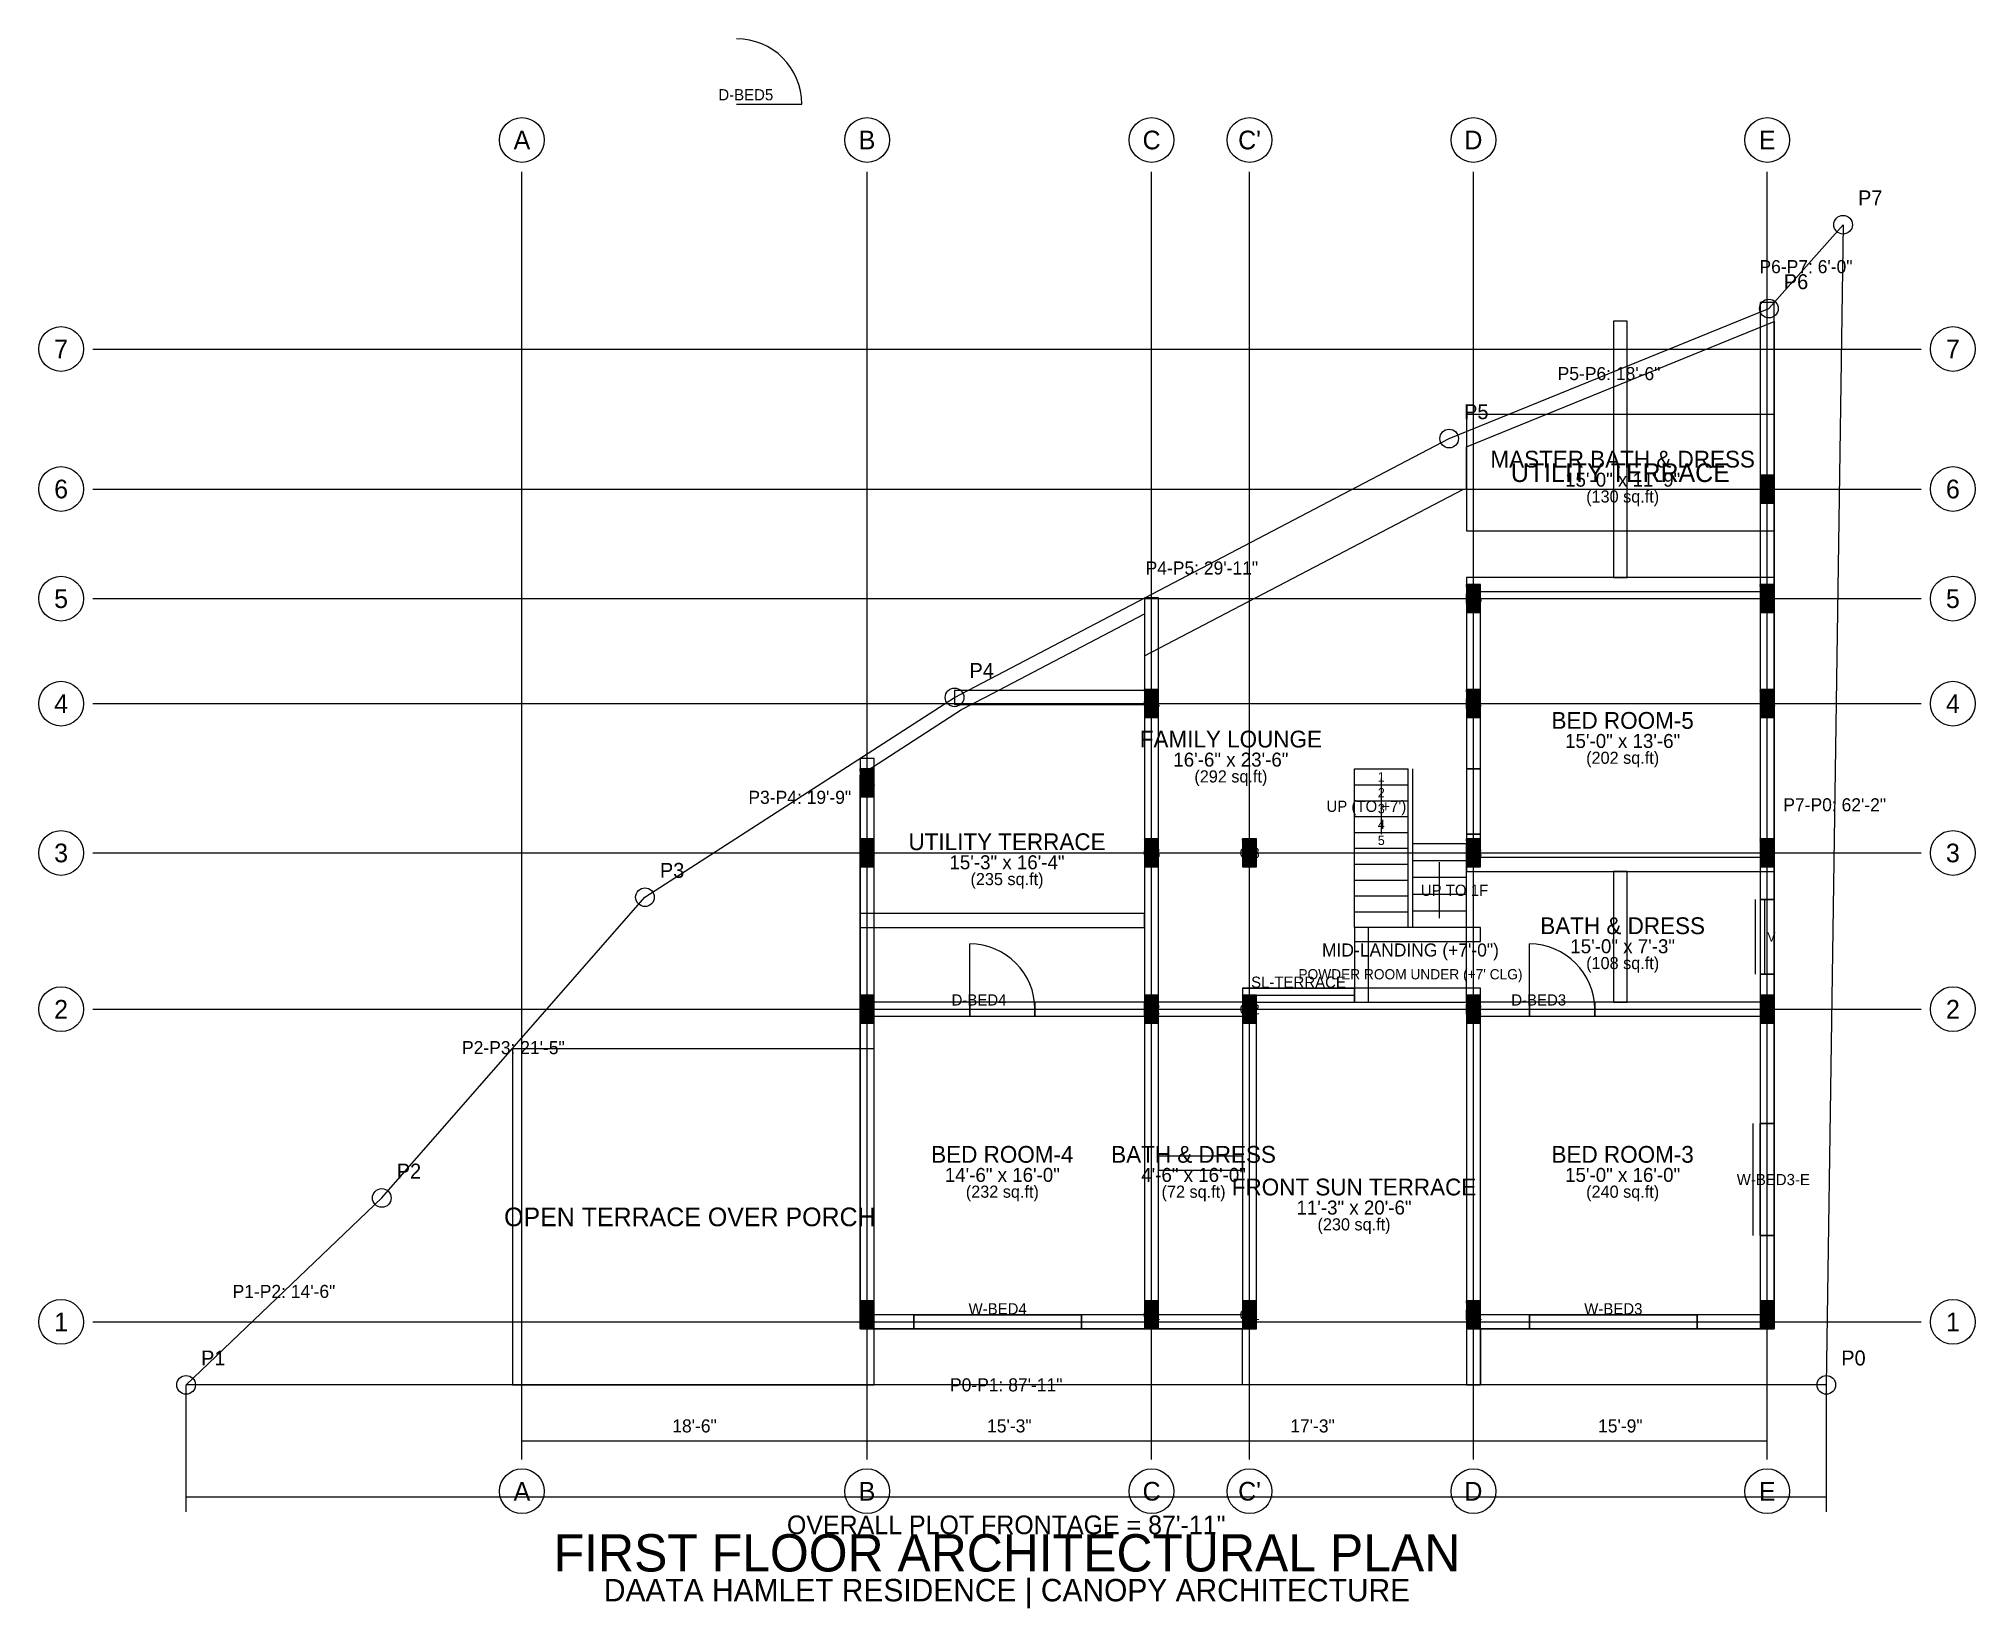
# Model space of a CAD drawing. Header units: feet. Extents: x -8 to 96, y -12 to 72.
import ezdxf
from ezdxf.enums import TextEntityAlignment as Align

# ---------------------------------------------------------------- set-up
doc = ezdxf.new("R2010")
doc.units = ezdxf.units.FT
doc.header["$MEASUREMENT"] = 0
for name, color, linetype in [('0_BOUNDARY', 1, 'Continuous'), ('A_CANOPY', 4, 'Continuous'), ('A_DIMENSIONS', 1, 'Continuous'), ('A_DOORS', 2, 'Continuous'), ('A_ROOM_LABELS', 7, 'Continuous'), ('A_STAIRS', 8, 'Continuous'), ('A_WALLS', 7, 'Continuous'), ('A_WINDOWS', 3, 'Continuous'), ('G_TITLEBLOCK', 7, 'Continuous'), ('S_COLUMNS', 4, 'Continuous'), ('S_COLUMNS_HATCH', 5, 'Continuous'), ('S_GRID_BUBBLES', 6, 'Continuous'), ('S_GRID_LINES', 6, 'Continuous')]:
    doc.layers.add(name, color=color, linetype=linetype)

msp = doc.modelspace()

# ---------------------------------------------------------------- hatches: boundary and pattern name
at = {"layer": 'S_COLUMNS_HATCH'}
h = msp.add_hatch(dxfattribs=at)
h.set_pattern_fill('SOLID')
h.paths.add_polyline_path([(84.375, 47.25), (85.125, 47.25), (85.125, 48.75), (84.375, 48.75)])
h = msp.add_hatch(dxfattribs=at)
h.set_pattern_fill('SOLID')
h.paths.add_polyline_path([(68.625, 41.375), (69.375, 41.375), (69.375, 42.875), (68.625, 42.875)])
h = msp.add_hatch(dxfattribs=at)
h.set_pattern_fill('SOLID')
h.paths.add_polyline_path([(84.375, 41.375), (85.125, 41.375), (85.125, 42.875), (84.375, 42.875)])
h = msp.add_hatch(dxfattribs=at)
h.set_pattern_fill('SOLID')
h.paths.add_polyline_path([(51.375, 35.75), (52.125, 35.75), (52.125, 37.25), (51.375, 37.25)])
h = msp.add_hatch(dxfattribs=at)
h.set_pattern_fill('SOLID')
h.paths.add_polyline_path([(68.625, 35.75), (69.375, 35.75), (69.375, 37.25), (68.625, 37.25)])
h = msp.add_hatch(dxfattribs=at)
h.set_pattern_fill('SOLID')
h.paths.add_polyline_path([(84.375, 35.75), (85.125, 35.75), (85.125, 37.25), (84.375, 37.25)])
h = msp.add_hatch(dxfattribs=at)
h.set_pattern_fill('SOLID')
h.paths.add_polyline_path([(36.125, 31.5), (36.875, 31.5), (36.875, 33), (36.125, 33)])
h = msp.add_hatch(dxfattribs=at)
h.set_pattern_fill('SOLID')
h.paths.add_polyline_path([(36.125, 27.75), (36.875, 27.75), (36.875, 29.25), (36.125, 29.25)])
h = msp.add_hatch(dxfattribs=at)
h.set_pattern_fill('SOLID')
h.paths.add_polyline_path([(51.375, 27.75), (52.125, 27.75), (52.125, 29.25), (51.375, 29.25)])
h = msp.add_hatch(dxfattribs=at)
h.set_pattern_fill('SOLID')
h.paths.add_polyline_path([(56.625, 27.75), (57.375, 27.75), (57.375, 29.25), (56.625, 29.25)])
h = msp.add_hatch(dxfattribs=at)
h.set_pattern_fill('SOLID')
h.paths.add_polyline_path([(68.625, 27.75), (69.375, 27.75), (69.375, 29.25), (68.625, 29.25)])
h = msp.add_hatch(dxfattribs=at)
h.set_pattern_fill('SOLID')
h.paths.add_polyline_path([(84.375, 27.75), (85.125, 27.75), (85.125, 29.25), (84.375, 29.25)])
h = msp.add_hatch(dxfattribs=at)
h.set_pattern_fill('SOLID')
h.paths.add_polyline_path([(36.125, 19.375), (36.875, 19.375), (36.875, 20.875), (36.125, 20.875)])
h = msp.add_hatch(dxfattribs=at)
h.set_pattern_fill('SOLID')
h.paths.add_polyline_path([(51.375, 19.375), (52.125, 19.375), (52.125, 20.875), (51.375, 20.875)])
h = msp.add_hatch(dxfattribs=at)
h.set_pattern_fill('SOLID')
h.paths.add_polyline_path([(56.625, 19.375), (57.375, 19.375), (57.375, 20.875), (56.625, 20.875)])
h = msp.add_hatch(dxfattribs=at)
h.set_pattern_fill('SOLID')
h.paths.add_polyline_path([(68.625, 19.375), (69.375, 19.375), (69.375, 20.875), (68.625, 20.875)])
h = msp.add_hatch(dxfattribs=at)
h.set_pattern_fill('SOLID')
h.paths.add_polyline_path([(84.375, 19.375), (85.125, 19.375), (85.125, 20.875), (84.375, 20.875)])
h = msp.add_hatch(dxfattribs=at)
h.set_pattern_fill('SOLID')
h.paths.add_polyline_path([(36.125, 3), (36.875, 3), (36.875, 4.5), (36.125, 4.5)])
h = msp.add_hatch(dxfattribs=at)
h.set_pattern_fill('SOLID')
h.paths.add_polyline_path([(51.375, 3), (52.125, 3), (52.125, 4.5), (51.375, 4.5)])
h = msp.add_hatch(dxfattribs=at)
h.set_pattern_fill('SOLID')
h.paths.add_polyline_path([(56.625, 3), (57.375, 3), (57.375, 4.5), (56.625, 4.5)])
h = msp.add_hatch(dxfattribs=at)
h.set_pattern_fill('SOLID')
h.paths.add_polyline_path([(68.625, 3), (69.375, 3), (69.375, 4.5), (68.625, 4.5)])
h = msp.add_hatch(dxfattribs=at)
h.set_pattern_fill('SOLID')
h.paths.add_polyline_path([(84.375, 3), (85.125, 3), (85.125, 4.5), (84.375, 4.5)])

# ---------------------------------------------------------------- linework, layer by layer
at = {"layer": '0_BOUNDARY'}
msp.add_lwpolyline([(0, 0), (10.4884, 10.0122), (24.5949, 26.1267), (41.1897, 36.8354), (67.6992, 50.701), (84.8373, 57.6678), (88.8145, 62.1602), (87.9167, 0)], close=True, dxfattribs=at)
for centre in [(88.8145, 62.1602), (84.8373, 57.6678), (67.6992, 50.701), (41.1897, 36.8354), (24.5949, 26.1267), (10.4884, 10.0122), (0, 0), (87.9167, 0)]:
    msp.add_circle(centre, 0.5, dxfattribs=at)
at = {"layer": 'A_CANOPY'}
for points in [[(68.625, 45.75), (85.125, 45.75), (85.125, 52), (68.625, 52)], [(17.5, 0), (36.875, 0), (36.875, 18), (17.5, 18)]]:
    msp.add_lwpolyline(points, close=True, dxfattribs=at)
at = {"layer": 'A_DIMENSIONS'}
for p, q in [((0, -6.8), (0, 0)), ((87.917, -6.8), (87.917, 0)), ((18, -3.5), (18, -2.5)), ((18, -3), (36.5, -3)), ((36.5, -3.5), (36.5, -2.5)), ((36.5, -3.5), (36.5, -2.5)), ((36.5, -3), (51.75, -3)), ((51.75, -3.5), (51.75, -2.5)), ((51.75, -3.5), (51.75, -2.5)), ((51.75, -3), (69, -3)), ((69, -3.5), (69, -2.5)), ((69, -3.5), (69, -2.5)), ((69, -3), (84.75, -3)), ((84.75, -3.5), (84.75, -2.5)), ((0, -6), (87.917, -6))]:
    msp.add_line(p, q, dxfattribs=at)
at = {"layer": 'A_DOORS'}
for p, q in [((29.5, 68.625), (33, 68.625)), ((42, 20.125), (42, 23.625)), ((72, 20.125), (72, 23.625))]:
    msp.add_line(p, q, dxfattribs=at)
for centre in [(29.5, 68.625), (42, 20.125), (72, 20.125)]:
    msp.add_arc(centre, 3.5, 0, 90, dxfattribs=at)
at = {"layer": 'A_STAIRS'}
for p, q in [((62.625, 24.5), (62.625, 33)), ((64.0625, 32.5), (64.0625, 29.5)), ((65.5, 24.5), (65.5, 33)), ((65.75, 24.5), (65.75, 33)), ((62.625, 28.75), (65.5, 28.75)), ((65.75, 29), (68.625, 29)), ((65.75, 29), (68.625, 29)), ((65.75, 28.1), (68.625, 28.1)), ((68.625, 24.5), (68.625, 29)), ((62.625, 27.9), (65.5, 27.9)), ((62.625, 27.05), (65.5, 27.05)), ((65.75, 27.2), (68.625, 27.2)), ((67.1875, 25), (67.1875, 28)), ((62.625, 26.2), (65.5, 26.2)), ((65.75, 26.3), (68.625, 26.3)), ((62.625, 25.35), (65.5, 25.35)), ((65.75, 25.4), (68.625, 25.4))]:
    msp.add_line(p, q, dxfattribs=at)
at = {"layer": 'A_STAIRS', "linetype": 'Continuous'}
for p, q in [((62.625, 33), (65.5, 33)), ((62.625, 32.15), (65.5, 32.15)), ((62.625, 31.3), (65.5, 31.3)), ((62.625, 30.45), (65.5, 30.45)), ((62.625, 29.6), (65.5, 29.6))]:
    msp.add_line(p, q, dxfattribs=at)
at = {"layer": 'A_STAIRS'}
msp.add_lwpolyline([(62.625, 20.5), (68.625, 20.5), (68.625, 24.5), (62.625, 24.5)], close=True, dxfattribs=at)
at = {"layer": 'A_WALLS'}
for points in [[(84.375, 26), (85.125, 26), (85.125, 58), (84.375, 58)], [(69.375, 0), (56.625, 0), (56.625, 3), (36.125, 3), (36.125, 20.5), (36.125, 32.6745), (41.5676, 36.1867), (42.8079, 36.8354), (51.375, 41.3164), (51.375, 39.0593), (68.4686, 48), (68.625, 48), (68.625, 50.2677), (85.125, 56.9752), (85.125, 3), (69.375, 3), (69.375, 0)], [(76.5, 43.25), (77.25, 43.25), (77.25, 57), (76.5, 57)], [(68.625, 42.5), (85.125, 42.5), (85.125, 43.25), (68.625, 43.25)], [(51.375, 36.8354), (52.125, 36.8354), (52.125, 42.1627), (51.375, 42.1627)], [(68.625, 33), (69.375, 33), (69.375, 42.5), (68.625, 42.5)], [(41.1897, 36.46), (52.125, 36.46), (52.125, 37.21), (41.1897, 37.21)], [(51.375, 20.5), (52.125, 20.5), (52.125, 36.8354), (51.375, 36.8354)], [(36.125, 20.5), (36.875, 20.5), (36.875, 33.5671), (36.125, 33.5671)], [(68.625, 29.5), (69.375, 29.5), (69.375, 33), (68.625, 33)], [(68.625, 28.25), (69.375, 28.25), (69.375, 29.5), (68.625, 29.5)], [(68.625, 27.5), (85.125, 27.5), (85.125, 28.25), (68.625, 28.25)], [(76.5, 20.5), (77.25, 20.5), (77.25, 27.5), (76.5, 27.5)], [(84.375, 22), (85.125, 22), (85.125, 26), (84.375, 26)], [(84.375, 22), (85.125, 22), (85.125, 26), (84.375, 26)], [(36.125, 24.5), (51.375, 24.5), (51.375, 25.25), (36.125, 25.25)], [(62.625, 20.5), (63.375, 20.5), (63.375, 24.5), (62.625, 24.5)], [(62.625, 23.75), (69.375, 23.75), (69.375, 24.5), (62.625, 24.5)], [(84.375, 14), (85.125, 14), (85.125, 22), (84.375, 22)], [(56.625, 20.5), (62.625, 20.5), (62.625, 21.25), (56.625, 21.25)], [(62.625, 20.5), (69.375, 20.5), (69.375, 21.25), (62.625, 21.25)], [(36.125, 19.75), (42, 19.75), (42, 20.5), (36.125, 20.5)], [(36.125, 3), (36.875, 3), (36.875, 20.5), (36.125, 20.5)], [(42, 19.75), (45.5, 19.75), (45.5, 20.5), (42, 20.5)], [(45.5, 19.75), (51.375, 19.75), (51.375, 20.5), (45.5, 20.5)], [(51.375, 19.75), (57.375, 19.75), (57.375, 20.5), (51.375, 20.5)], [(51.375, 3), (52.125, 3), (52.125, 20.5), (51.375, 20.5)], [(56.625, 3), (57.375, 3), (57.375, 20.5), (56.625, 20.5)], [(68.625, 19.75), (72, 19.75), (72, 20.5), (68.625, 20.5)], [(68.625, 0), (69.375, 0), (69.375, 20.5), (68.625, 20.5)], [(72, 19.75), (75.5, 19.75), (75.5, 20.5), (72, 20.5)], [(75.5, 19.75), (85.125, 19.75), (85.125, 20.5), (75.5, 20.5)], [(84.375, 8), (85.125, 8), (85.125, 14), (84.375, 14)], [(84.375, 8), (85.125, 8), (85.125, 14), (84.375, 14)], [(52.125, 11.5), (56.625, 11.5), (56.625, 12.25), (52.125, 12.25)], [(84.375, 3), (85.125, 3), (85.125, 8), (84.375, 8)], [(36.125, 3), (39, 3), (39, 3.75), (36.125, 3.75)], [(39, 3), (48, 3), (48, 3.75), (39, 3.75)], [(39, 3), (48, 3), (48, 3.75), (39, 3.75)], [(48, 3), (57.375, 3), (57.375, 3.75), (48, 3.75)], [(68.625, 3), (72, 3), (72, 3.75), (68.625, 3.75)], [(72, 3), (81, 3), (81, 3.75), (72, 3.75)], [(72, 3), (81, 3), (81, 3.75), (72, 3.75)], [(81, 3), (85.125, 3), (85.125, 3.75), (81, 3.75)]]:
    msp.add_lwpolyline(points, close=True, dxfattribs=at)
at = {"layer": 'A_WINDOWS'}
for p, q in [((84.125, 22), (84.125, 26)), ((84.625, 22), (84.625, 26)), ((56.625, 21.25), (62.625, 21.25)), ((56.625, 20.875), (62.625, 20.875)), ((56.625, 20.5), (62.625, 20.5)), ((84, 8), (84, 14)), ((84.375, 8), (84.375, 14)), ((84.75, 8), (84.75, 14)), ((39, 3.75), (48, 3.75)), ((39, 3.375), (48, 3.375)), ((72, 3.75), (81, 3.75)), ((72, 3.375), (81, 3.375)), ((39, 3), (48, 3)), ((72, 3), (81, 3))]:
    msp.add_line(p, q, dxfattribs=at)
at = {"layer": 'S_COLUMNS'}
for points in [[(84.375, 47.25), (85.125, 47.25), (85.125, 48.75), (84.375, 48.75)], [(68.625, 41.375), (69.375, 41.375), (69.375, 42.875), (68.625, 42.875)], [(84.375, 41.375), (85.125, 41.375), (85.125, 42.875), (84.375, 42.875)], [(51.375, 35.75), (52.125, 35.75), (52.125, 37.25), (51.375, 37.25)], [(68.625, 35.75), (69.375, 35.75), (69.375, 37.25), (68.625, 37.25)], [(84.375, 35.75), (85.125, 35.75), (85.125, 37.25), (84.375, 37.25)], [(36.125, 31.5), (36.875, 31.5), (36.875, 33), (36.125, 33)], [(36.125, 27.75), (36.875, 27.75), (36.875, 29.25), (36.125, 29.25)], [(51.375, 27.75), (52.125, 27.75), (52.125, 29.25), (51.375, 29.25)], [(56.625, 27.75), (57.375, 27.75), (57.375, 29.25), (56.625, 29.25)], [(68.625, 27.75), (69.375, 27.75), (69.375, 29.25), (68.625, 29.25)], [(84.375, 27.75), (85.125, 27.75), (85.125, 29.25), (84.375, 29.25)], [(36.125, 19.375), (36.875, 19.375), (36.875, 20.875), (36.125, 20.875)], [(51.375, 19.375), (52.125, 19.375), (52.125, 20.875), (51.375, 20.875)], [(56.625, 19.375), (57.375, 19.375), (57.375, 20.875), (56.625, 20.875)], [(68.625, 19.375), (69.375, 19.375), (69.375, 20.875), (68.625, 20.875)], [(84.375, 19.375), (85.125, 19.375), (85.125, 20.875), (84.375, 20.875)], [(36.125, 3), (36.875, 3), (36.875, 4.5), (36.125, 4.5)], [(51.375, 3), (52.125, 3), (52.125, 4.5), (51.375, 4.5)], [(56.625, 3), (57.375, 3), (57.375, 4.5), (56.625, 4.5)], [(68.625, 3), (69.375, 3), (69.375, 4.5), (68.625, 4.5)], [(84.375, 3), (85.125, 3), (85.125, 4.5), (84.375, 4.5)]]:
    msp.add_lwpolyline(points, close=True, dxfattribs=at)
at = {"layer": 'S_GRID_BUBBLES'}
for centre in [(18, 66.7), (36.5, 66.7), (51.75, 66.7), (57, 66.7), (69, 66.7), (84.75, 66.7), (-6.7, 55.5), (94.7, 55.5), (-6.7, 48), (94.7, 48), (-6.7, 42.125), (94.7, 42.125), (-6.7, 36.5), (94.7, 36.5), (-6.7, 28.5), (94.7, 28.5), (-6.7, 20.125), (94.7, 20.125), (-6.7, 3.375), (94.7, 3.375), (18, -5.7), (36.5, -5.7), (51.75, -5.7), (57, -5.7), (69, -5.7), (84.75, -5.7)]:
    msp.add_circle(centre, 1.2, dxfattribs=at)
at = {"layer": 'S_GRID_LINES'}
for p, q in [((18, -4), (18, 65)), ((36.5, -4), (36.5, 65)), ((51.75, -4), (51.75, 65)), ((57, -4), (57, 65)), ((69, -4), (69, 65)), ((84.75, -4), (84.75, 65)), ((-5, 55.5), (93, 55.5)), ((-5, 48), (93, 48)), ((-5, 42.125), (93, 42.125)), ((-5, 36.5), (93, 36.5)), ((-5, 28.5), (93, 28.5)), ((-5, 20.125), (93, 20.125)), ((-5, 3.375), (93, 3.375))]:
    msp.add_line(p, q, dxfattribs=at)

# ---------------------------------------------------------------- texts
at = {"layer": '0_BOUNDARY'}
for s, p in [('P7', (89.6145, 62.9602)), ('P6', (85.6373, 58.4678)), ('P5', (68.4992, 51.501)), ('P4', (41.9897, 37.6354)), ('P3', (25.3949, 26.9267)), ('P2', (11.2884, 10.8122)), ('P1', (0.8, 0.8)), ('P0', (88.7167, 0.8))]:
    msp.add_text(s, height=0.8, dxfattribs=at).set_placement(p, align=Align.BOTTOM_LEFT)
for s, p in [('P6-P7: 6\'-0"', (86.8259, 59.914)), ('P5-P6: 18\'-6"', (76.2682, 54.1844)), ('P4-P5: 29\'-11"', (54.4445, 43.7682)), ('P3-P4: 19\'-9"', (32.8923, 31.481)), ('P7-P0: 62\'-2"', (88.3656, 31.0801)), ('P2-P3: 21\'-5"', (17.5417, 18.0694)), ('P1-P2: 14\'-6"', (5.2442, 5.0061)), ('P0-P1: 87\'-11"', (43.9584, 0))]:
    msp.add_text(s, height=0.7, dxfattribs=at).set_placement(p, align=Align.MIDDLE_CENTER)
at = {"layer": 'A_CANOPY'}
for s, p in [('UTILITY TERRACE', (76.875, 48.875)), ('OPEN TERRACE OVER PORCH', (27, 9))]:
    msp.add_text(s, height=1, dxfattribs=at).set_placement(p, align=Align.MIDDLE_CENTER)
at = {"layer": 'A_DIMENSIONS'}
for s, height, p in [('18\'-6"', 0.7, (27.25, -2.2)), ('15\'-3"', 0.7, (44.125, -2.2)), ('17\'-3"', 0.7, (60.375, -2.2)), ('15\'-9"', 0.7, (76.875, -2.2)), ('OVERALL PLOT FRONTAGE = 87\'-11"', 1, (43.9585, -7.5))]:
    msp.add_text(s, height=height, dxfattribs=at).set_placement(p, align=Align.MIDDLE_CENTER)
at = {"layer": 'A_DOORS'}
for s, p in [('D-BED5', (30, 69.125)), ('D-BED4', (42.5, 20.625)), ('D-BED3', (72.5, 20.625))]:
    msp.add_text(s, height=0.6, dxfattribs=at).set_placement(p, align=Align.MIDDLE_CENTER)
at = {"layer": 'A_ROOM_LABELS'}
for s, height, p in [('MASTER BATH & DRESS', 0.9, (77, 49.6)), ('15\'-0" x 11\'-9"', 0.75, (77, 48.5)), ('(130 sq.ft)', 0.65, (77, 47.6)), ('BED ROOM-5', 0.9, (77, 35.6)), ('FAMILY LOUNGE', 0.9, (56, 34.6)), ('15\'-0" x 13\'-6"', 0.75, (77, 34.5)), ('16\'-6" x 23\'-6"', 0.75, (56, 33.5)), ('(202 sq.ft)', 0.65, (77, 33.6)), ('(292 sq.ft)', 0.65, (56, 32.6)), ('UTILITY TERRACE', 0.9, (44, 29.1)), ('15\'-3" x 16\'-4"', 0.75, (44, 28)), ('(235 sq.ft)', 0.65, (44, 27.1)), ('BATH & DRESS', 0.9, (77, 24.6)), ('15\'-0" x 7\'-3"', 0.75, (77, 23.5)), ('(108 sq.ft)', 0.65, (77, 22.6)), ('BED ROOM-4', 0.9, (43.75, 12.35)), ('BATH & DRESS', 0.9, (54, 12.35)), ('BED ROOM-3', 0.9, (77, 12.35)), ('14\'-6" x 16\'-0"', 0.75, (43.75, 11.25)), ('4\'-6" x 16\'-0"', 0.75, (54, 11.25)), ('15\'-0" x 16\'-0"', 0.75, (77, 11.25)), ('(232 sq.ft)', 0.65, (43.75, 10.35)), ('(72 sq.ft)', 0.65, (54, 10.35)), ('FRONT SUN TERRACE', 0.9, (62.6, 10.6)), ('(240 sq.ft)', 0.65, (77, 10.35)), ('11\'-3" x 20\'-6"', 0.75, (62.6, 9.5)), ('(230 sq.ft)', 0.65, (62.6, 8.6))]:
    msp.add_text(s, height=height, dxfattribs=at).set_placement(p, align=Align.MIDDLE_CENTER)
at = {"layer": 'A_STAIRS'}
for s, height, p in [('1', 0.5, (64.0625, 32.575)), ("UP (TO +7')", 0.6, (63.2625, 31)), ('2', 0.5, (64.0625, 31.725)), ('4', 0.5, (64.0625, 30.025)), ('3', 0.5, (64.0625, 30.875)), ('5', 0.5, (64.0625, 29.175)), ('UP TO 1F', 0.6, (67.9875, 26.5)), ('MID-LANDING (+7\'-0")', 0.7, (65.625, 23.3)), ("POWDER ROOM UNDER (+7' CLG)", 0.55, (65.625, 22))]:
    msp.add_text(s, height=height, dxfattribs=at).set_placement(p, align=Align.MIDDLE_CENTER)
at = {"layer": 'A_WINDOWS'}
for s, height, p in [('V', 0.5, (84.975, 24)), ('SL-TERRACE', 0.6, (59.625, 21.575)), ('W-BED3-E', 0.6, (85.075, 11)), ('W-BED4', 0.6, (43.5, 4.075)), ('W-BED3', 0.6, (76.5, 4.075))]:
    msp.add_text(s, height=height, dxfattribs=at).set_placement(p, align=Align.MIDDLE_CENTER)
at = {"layer": 'G_TITLEBLOCK'}
for s, height, p in [('FIRST FLOOR ARCHITECTURAL PLAN', 2, (44, -9)), ('DAATA HAMLET RESIDENCE | CANOPY ARCHITECTURE', 1.2, (44, -11))]:
    msp.add_text(s, height=height, dxfattribs=at).set_placement(p, align=Align.MIDDLE_CENTER)
at = {"layer": 'S_COLUMNS'}
for s, p in [('E6', (84.75, 48)), ('D5', (69, 42.125)), ('E5', (84.75, 42.125)), ('C4', (51.75, 36.5)), ('D4', (69, 36.5)), ('E4', (84.75, 36.5)), ('B4', (36.5, 32.25)), ('B3', (36.5, 28.5)), ('C3', (51.75, 28.5)), ("C'3", (57, 28.5)), ('D3', (69, 28.5)), ('E3', (84.75, 28.5)), ('B2', (36.5, 20.125)), ('C2', (51.75, 20.125)), ("C'2", (57, 20.125)), ('D2', (69, 20.125)), ('E2', (84.75, 20.125)), ('B1', (36.5, 3.75)), ('C1', (51.75, 3.75)), ("C'1", (57, 3.75)), ('D1', (69, 3.75)), ('E1', (84.75, 3.75))]:
    msp.add_text(s, height=0.55, dxfattribs=at).set_placement(p, align=Align.MIDDLE_CENTER)
at = {"layer": 'S_GRID_BUBBLES'}
for s, p in [('A', (18, 66.7)), ('B', (36.5, 66.7)), ('C', (51.75, 66.7)), ("C'", (57, 66.7)), ('D', (69, 66.7)), ('E', (84.75, 66.7)), ('7', (-6.7, 55.5)), ('7', (94.7, 55.5)), ('6', (-6.7, 48)), ('6', (94.7, 48)), ('5', (-6.7, 42.125)), ('5', (94.7, 42.125)), ('4', (-6.7, 36.5)), ('4', (94.7, 36.5)), ('3', (-6.7, 28.5)), ('3', (94.7, 28.5)), ('2', (-6.7, 20.125)), ('2', (94.7, 20.125)), ('1', (-6.7, 3.375)), ('1', (94.7, 3.375)), ('C', (51.75, -5.7)), ("C'", (57, -5.7)), ('A', (18, -5.7)), ('B', (36.5, -5.7)), ('D', (69, -5.7)), ('E', (84.75, -5.7))]:
    msp.add_text(s, height=1, dxfattribs=at).set_placement(p, align=Align.MIDDLE_CENTER)

doc.saveas('drawing.dxf')
